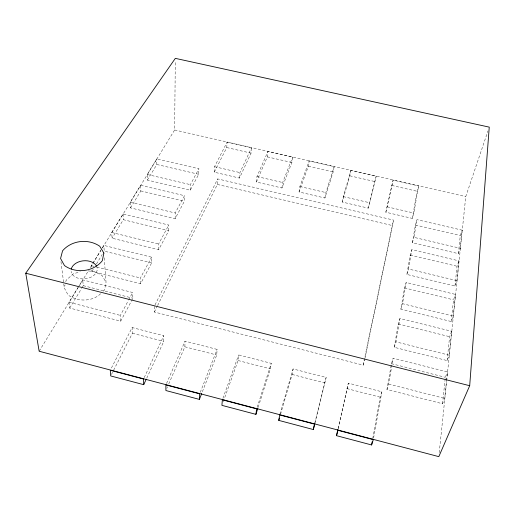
<?xml version="1.0" encoding="UTF-8"?>
<svg xmlns="http://www.w3.org/2000/svg" width="515" height="515" viewBox="0 0 515 515"><rect width="100%" height="100%" fill="white"/><g stroke="black" fill="none" stroke-linecap="round" stroke-linejoin="round"><path stroke-width="0.39" stroke-dasharray="2.58 1.93" d="M168.74 230.714L168.766 225.055L123.053 213.995L111.723 232.49L112.083 238.22L158.678 249.659L168.74 230.714L123.33 219.693L112.083 238.22M102.485 247.799L174.624 129.973L175.306 60.744M175.151 218.637L175.216 212.998L184.486 195.694L140.64 185.284L130.276 202.208L130.501 207.88L175.151 218.637L184.364 201.294L184.486 195.694M168.74 383.978L184.872 346.807L185.027 341.162L217.118 349.408L216.725 355.022L201.996 392.739M190.241 190.222L190.395 184.647L198.906 168.759L156.779 158.929L147.258 174.476L147.367 180.083L190.241 190.222L198.7 174.295L198.906 168.759M214.24 172.19L214.536 166.68L227.115 142.121L251.545 147.715L251.05 153.135L239.481 178.081L214.24 172.19L226.755 147.554L227.115 142.121M157.596 305.55L217.362 184.441L217.684 178.911L393.55 220.085L365.006 358.092M239.481 178.081L239.932 172.589L251.545 147.715M223.253 401.616L238.104 360.539L238.67 354.951L271.231 363.326L270.414 368.869L258.092 407.526M256.412 182.033L256.966 176.548L267.929 151.462L292.629 157.114L291.889 162.508L281.943 187.988L256.412 182.033L267.33 156.875L267.929 151.462M446.563 380.501L447.451 371.933L393.119 358.221L391.413 363.661L386.945 389.482L442.533 403.747L444.702 398.41L446.479 381.28M449.189 355.176L451.668 331.274L399.962 318.508L398.288 323.967L394.245 347.31L447.091 360.564L449.189 355.176L395.938 341.857L399.962 318.508M453.245 316.107L455.492 294.426L406.161 282.49L404.526 287.943L400.857 309.148L451.217 321.514L453.245 316.107L402.511 303.689L406.161 282.49M456.927 280.63L458.974 260.867L411.82 249.672L410.217 255.092L406.863 274.444L454.97 286.031L456.927 280.63L408.485 269.004L411.82 249.672M460.281 248.275L462.161 230.186L416.989 219.648L415.425 225.023L412.354 242.752L458.389 253.644L460.281 248.275L413.938 237.344L416.989 219.648M439.231 452.64L446.608 381.428M446.692 380.63L465.753 196.595L487.975 130.907M442.533 403.747L445.327 377.308L447.451 371.933M447.091 360.564L449.621 336.681L451.668 331.274M451.217 321.514L453.509 299.827L455.492 294.426M454.97 286.031L457.056 266.255L458.974 260.867M458.389 253.644L460.301 235.529L462.161 230.186M281.943 187.988L282.651 182.522L292.629 157.114M299.061 191.979L299.878 186.527L309.193 160.905L334.171 166.622L333.179 171.991L324.888 198.005L299.061 191.979L308.35 166.293L309.193 160.905M386.945 389.482L388.664 384.068L393.119 358.221M280.546 414.272L292.114 374.469L293.099 368.952L326.137 377.444L314.858 423.317M372.718 438.69L380.173 397.181L381.86 391.773L348.327 383.154L338.078 428.609M412.277 218.399L417.15 191.271L418.644 185.954L393.106 180.108L385.844 212.232L412.277 218.399L413.809 213.023L418.644 185.954M373.587 438.072L381.86 391.773M324.888 198.005L325.866 192.571L334.171 166.622M104.23 257.783L106.032 282.265L104.545 289.951L102.858 291.58M342.205 202.047L343.293 196.621L350.915 170.452L376.169 176.233L368.328 208.144L342.205 202.047L349.827 175.815L350.915 170.452M154.32 306.335L154.397 312.039L363.178 365.129L393.55 220.085M338.271 428.763L348.327 383.154M385.844 212.232L393.106 180.108M368.328 208.144L376.169 176.233M100.618 293.75C92.114 301.925 77.456 301.88 68.089 295.005L64.298 287.943L65.051 284.866M65.804 281.789L66.184 280.244L73.104 273.974L80.269 271.65M314.916 422.577L326.137 377.444M363.178 365.129L364.678 359.663M279.922 414.182L293.099 368.952M412.354 242.752L413.938 237.344M406.863 274.444L408.485 269.004M400.857 309.148L402.511 303.689M394.245 347.31L395.938 341.857M257.146 407.352L271.231 363.326M222.905 398.327L238.67 354.951M200.251 392.359L217.118 349.408M166.841 388.349L167.472 386.894M166.538 383.469L185.027 341.162M146.736 378.177L163.796 341.374L163.783 335.696L132.149 327.559L111.015 368.837M144.226 377.592L163.783 335.696M154.397 312.039L157.242 306.271M155.034 304.899L217.684 178.911M111.446 374.521L113.255 370.961M113.615 370.253L132.4 333.276L132.149 327.559M78.544 286.668L68.991 302.26L69.699 308.054L120.716 321.148L132.889 298.224L132.651 292.494L82.696 279.89L78.956 285.992M91.779 270.021L91.908 271.463L140.614 283.681L151.655 262.888L151.558 257.185L103.818 245.398L102.163 248.101M120.716 321.148L120.381 315.412L128.19 300.831M128.563 300.136L132.651 292.494M140.614 283.681L140.434 277.958L151.558 257.185M158.678 249.659L158.633 243.975L168.766 225.055M69.699 308.054L81.64 288.381M82.052 287.705L83.288 285.671L82.696 279.89M91.908 271.463L93.55 268.753M96.427 264.015L102.182 254.532M130.501 207.88L140.795 190.917L140.64 185.284M147.367 180.083L156.83 164.491L156.779 158.929M91.516 267.137L91.387 265.695L101.745 248.777M39.153 351.236L88.644 270.401M90.318 267.665L92.417 264.24M92.835 263.551L100.805 250.541M88.4 270.993L93.672 271.263L102.022 275.461L106.032 282.265M174.624 129.973L465.753 196.595M226.755 147.554L251.05 153.135M267.33 156.875L291.889 162.508M308.35 166.293L333.179 171.991M349.827 175.815L374.933 181.576M391.76 185.439L417.15 191.271M214.536 166.68L239.932 172.589M256.966 176.548L282.651 182.522M299.878 186.527L325.866 192.571M343.293 196.621L369.583 202.736M387.209 206.837L413.809 213.023M156.83 164.491L198.7 174.295M415.425 225.023L460.301 235.529M217.362 184.441L392.121 225.486M147.258 174.476L190.395 184.647M140.795 190.917L184.364 201.294M410.217 255.092L457.056 266.255M130.276 202.208L175.216 212.998M404.526 287.943L453.509 299.827M111.723 232.49L158.633 243.975M151.655 262.888L104.242 251.146L103.818 245.398M398.288 323.967L449.621 336.681M91.387 265.695L96.06 266.86M96.839 267.053L140.434 277.958M83.288 285.671L132.889 298.224M391.413 363.661L445.327 377.308M68.991 302.26L120.381 315.412M388.664 384.068L444.702 398.41M132.4 333.276L163.796 341.374M184.872 346.807L216.725 355.022M238.104 360.539L270.414 368.869M292.114 374.469L324.894 382.922M346.91 388.6L380.173 397.181M60.97 261.678L63.693 283.166M63.789 283.965L64.298 287.943M123.053 213.995L123.33 219.693M96.331 265.785A13.133 9.051 -6.3 0 1 87.202 278.48A13.133 9.051 -6.3 0 1 71.122 271.424"/><path stroke-width="0.77" d="M199.395 399.395L199.672 393.84L165.894 384.93L165.894 390.537L199.395 399.395L201.706 393.479M469.693 385.716L489.25 127.128L175.332 58.356L25.75 273.214L39.153 351.236L438.812 456.644L469.693 385.716L25.75 273.214M255.916 414.35L256.657 408.871L222.364 399.82L221.901 405.35L255.916 414.35L257.848 408.286M278.77 420.394L279.697 414.948L314.53 424.135L313.313 429.536L278.77 420.394L279.439 418.096M337.904 429.394L336.514 435.671L371.598 444.954L372.158 441.819M313.313 429.536L314.858 423.317M336.514 435.671L337.93 430.308L373.311 439.636L371.598 444.954M143.724 384.673L143.55 379.034L110.287 370.259L110.725 375.944L143.724 384.673L146.067 379.619M71.25 269.042A13.133 9.051 -6.3 0 1 82.799 260.873A13.133 9.051 -6.3 0 1 96.331 265.785M103.876 253.045L102.311 260.712C93.453 271.926 75.95 273.813 64.472 265.566L60.564 258.491L62.566 250.811C71.579 240.222 88.38 238.394 99.743 246.228L103.876 253.045"/></g></svg>
